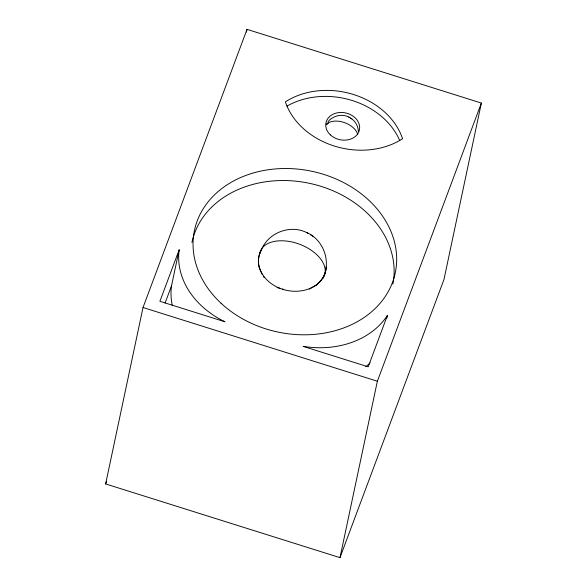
<?xml version="1.0" encoding="UTF-8"?>
<svg xmlns="http://www.w3.org/2000/svg" width="587" height="587" viewBox="0 0 587 587"><rect width="100%" height="100%" fill="white"/><g stroke="black" fill="none" stroke-linecap="round" stroke-linejoin="round"><path stroke-width="0.88" d="M105.631 483.937L143.023 307.515L247.024 29.35L481.369 103.063L443.977 279.485L339.976 557.65L105.631 483.937L106.599 481.362M165.086 303.053L171.507 285.884L178.969 250.678M246.459 32.036L247.024 29.35M386.899 317.956L387.457 315.322A84.638 67.769 12 0 1 303.105 346.352L368.196 366.831L387.457 315.322M339.976 557.65L377.368 381.227L481.369 103.063M262.14 248.242C269.785 231.623 292.01 224.161 308.036 233.288M326.952 124.048L328.067 123.006M326.937 124.084L328.023 123.094M328.023 121.707C333.086 115.624 342.228 113.35 349.258 117.305M309.224 289.112L315.689 285.37A34.457 27.031 -0.1 0 0 326.24 266.579C327.509 252.696 319.871 238.388 306.972 232.657M277.057 287.564L280.351 288.415M143.023 307.515L377.368 381.227M350.586 118.112C355.245 120.717 358.048 126.022 358.386 131.261M310.662 234.881L313.267 236.444M348.729 116.989L351.884 118.89M263.328 276.338L264.326 277.68M262 274.18L259.329 267.65A34.457 27.67 24.5 0 1 261.927 249.042M191.92 242.431A102.622 82.165 12 0 1 194.363 233.802M194.671 232.966A102.622 82.165 12 0 1 314.757 184.567A102.622 82.165 12 0 1 392.894 284.042M326.247 266.902A34.207 27.391 12 0 1 315.689 285.421C296.839 297.91 266.799 289.685 259.315 267.694A34.207 27.391 12 0 1 261.303 250.165M286.97 106.13A72.517 58.062 12 0 1 399.769 140.697M370.103 362.957A84.638 67.769 12 0 1 365.745 366.692M172.365 305.776A84.638 67.769 12 0 1 171.507 285.884M326.255 124.782A17.104 10.177 20.5 0 1 343.549 122.301A17.104 10.177 20.5 0 1 357.696 134.672M317.64 284.284A34.207 24.867 21.8 0 1 315.432 285.744M259.535 254.641A34.207 24.867 21.8 0 1 259.85 253.041A34.207 20.347 20.5 0 1 296.648 243.231A34.207 20.347 20.5 0 1 324.949 273.513A34.207 24.867 21.8 0 1 322.755 278.766M179.16 249.798L159.899 301.307L224.99 321.786A84.638 67.769 12 0 1 179.16 249.798M282.846 289.075L282.685 289.435L282.846 289.075M221.02 303.208A102.622 82.165 12 0 0 392.505 282.362A102.622 82.165 12 0 0 271.062 169.379A102.622 82.165 12 0 0 221.02 303.208M402.557 138.723A72.517 58.062 12 0 0 285.392 101.867A72.517 58.062 12 0 0 402.557 138.723M330.393 134.9A17.104 13.692 12 0 0 358.973 131.429A17.104 13.692 12 0 0 338.736 112.594A17.104 13.692 12 0 0 330.393 134.9"/></g></svg>
